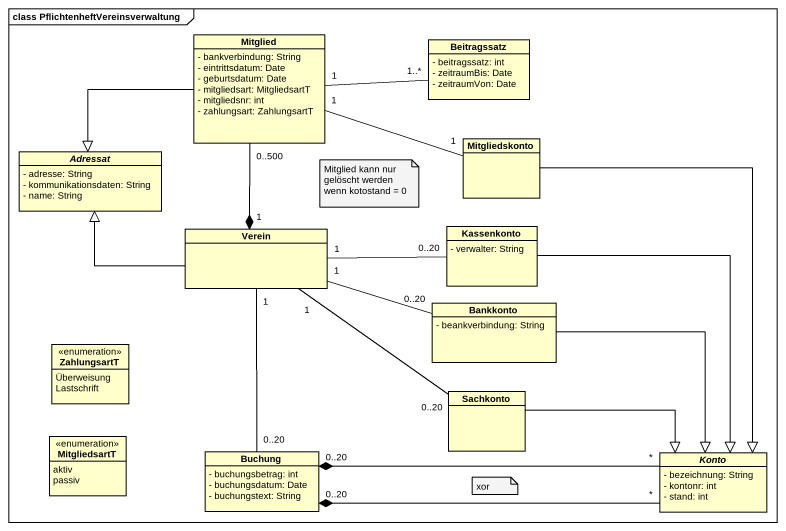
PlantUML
@startuml
mainframe class PflichtenheftVereinsverwaltung
hide circle
hide empty members
skinparam classAttributeIconSize 0
class Mitglied {
  - bankverbindung: String
  - eintrittsdatum: Date
  - geburtsdatum: Date
  - mitgliedsart: MitgliedsartT
  - mitgliedsnr: int
  - zahlungsart: ZahlungsartT
}
class Beitragssatz {
  - beitragssatz: int
  - zeitraumBis: Date
  - zeitraumVon: Date
}
class Mitgliedskonto
abstract class Adressat {
  - adresse: String
  - kommunikationsdaten: String
  - name: String
}
class Verein
class Kassenkonto {
  - verwalter: String
}
class Bankkonto {
  - beankverbindung: String
}
enum ZahlungsartT {
  Überweisung
  Lastschrift
}
class Sachkonto
enum MitgliedsartT {
  aktiv
  passiv
}
class Buchung {
  - buchungsbetrag: int
  - buchungsdatum: Date
  - buchungstext: String
}
abstract class Konto {
  - bezeichnung: String
  - kontonr: int
  - stand: int
}
Mitglied "1" -right- "1..*" Beitragssatz
Mitglied "1" -right- "1" Mitgliedskonto
Mitglied -left-|> Adressat
Mitglied "0..500" --* "1" Verein
Mitgliedskonto --|> Konto
Verein -left-|> Adressat
Verein "1" -right- "0..20" Kassenkonto
Kassenkonto --|> Konto
Bankkonto "0..20" -left- "1" Verein
Bankkonto --|> Konto
Sachkonto "0..20" -up- "1" Verein
Sachkonto -right-|> Konto
Buchung "0..20" -up- "1" Verein
Konto "*" -left-* "0..20" Buchung
Konto "*" -left-* "0..20" Buchung
note as N1
  Mitglied kann nur gelöscht werden wenn kotostand = 0
end note
note as N2
  xor
end note
@enduml
